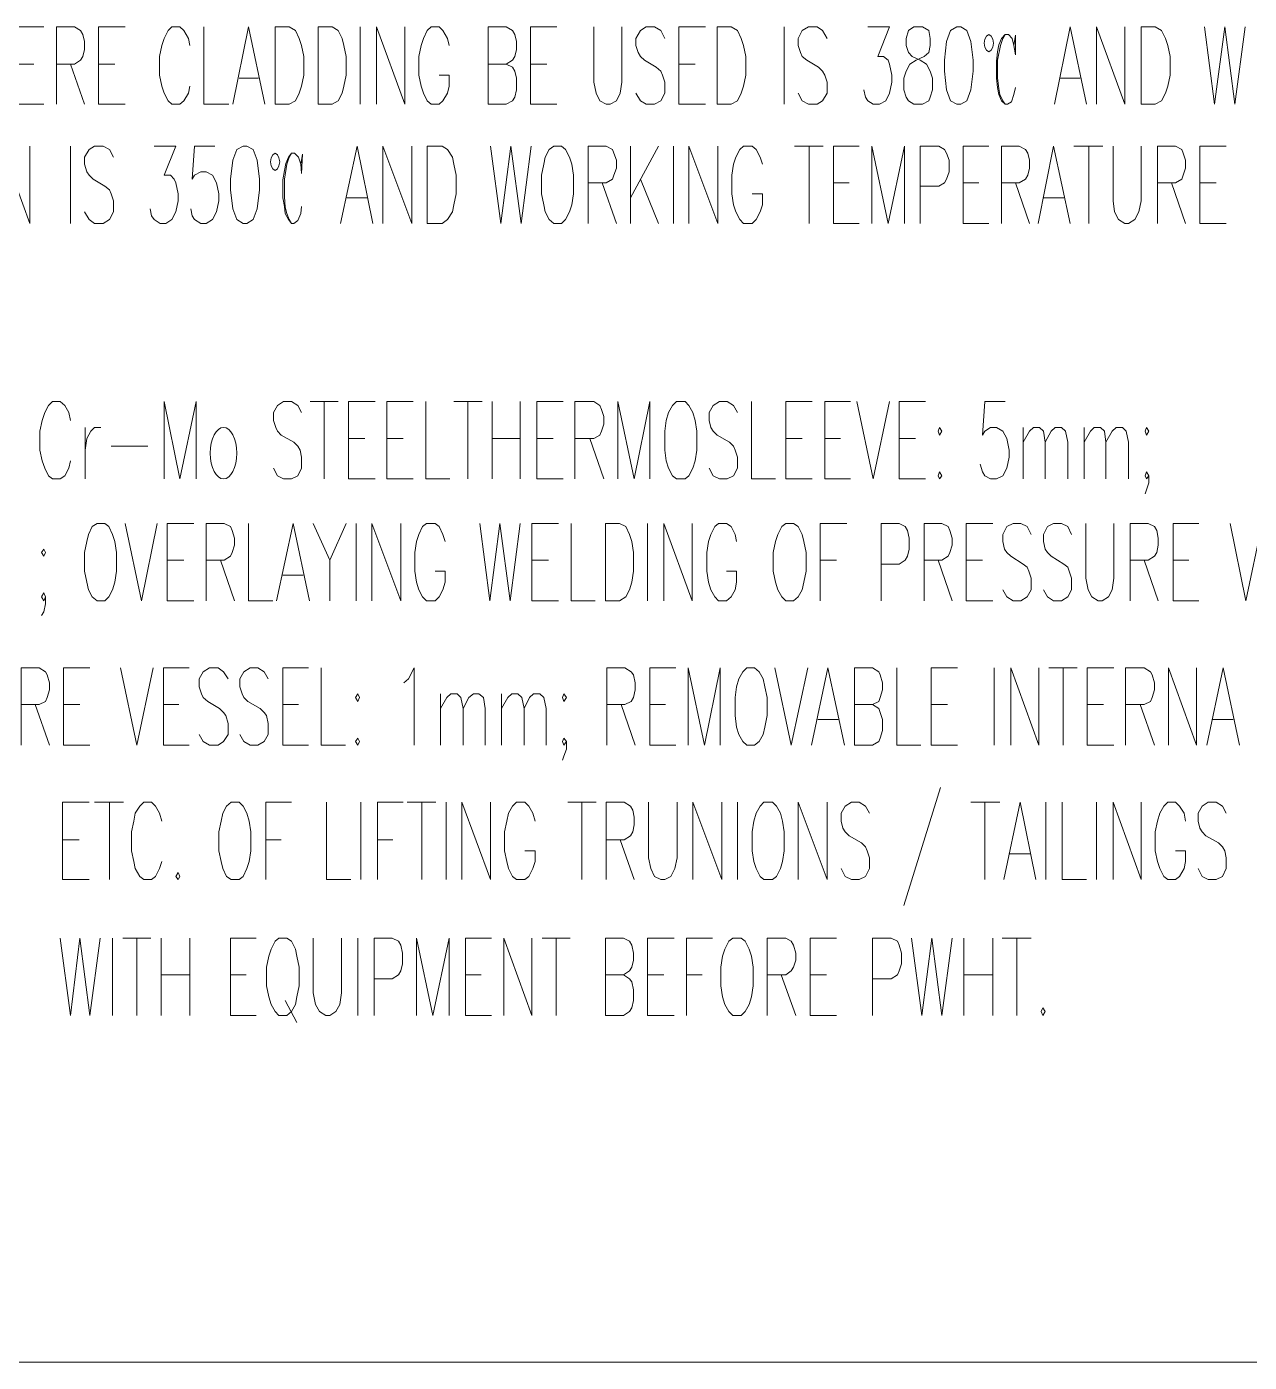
# Model space of a CAD drawing. Header units: millimetres. Extents: x 0 to 588, y 0 to 874.
# Drawn here: x 505.69 to 538.83, y 436.92 to 473.12 of the extents above; entities that cross this region are included whole.
import ezdxf

# ---------------------------------------------------------------- set-up
doc = ezdxf.new("R2010")
doc.units = ezdxf.units.MM
doc.layers.get('0').update_dxf_attribs({"lineweight": 18})

msp = doc.modelspace()

# ---------------------------------------------------------------- linework, layer by layer
at = {"color": 0, "lineweight": 0}
for points in [[(505.46, 471.022), (505.46, 473.117), (506.159, 473.117)], [(506.497, 471.022), (506.497, 473.117), (506.984, 473.117), (507.153, 473.012), (507.217, 472.906), (507.259, 472.715), (507.259, 472.503), (507.217, 472.313), (507.153, 472.207), (506.984, 472.101), (506.497, 472.101)], [(507.64, 471.022), (507.64, 473.117), (508.36, 473.117)], [(510.117, 472.609), (510.074, 472.8), (509.947, 473.012), (509.841, 473.117), (509.63, 473.117), (509.524, 473.012), (509.418, 472.8), (509.355, 472.609), (509.291, 472.313), (509.291, 471.805), (509.355, 471.509), (509.418, 471.318), (509.524, 471.106), (509.63, 471.022), (509.841, 471.022), (509.947, 471.106), (510.074, 471.318), (510.117, 471.509)], [(510.498, 473.117), (510.498, 471.022), (511.175, 471.022)], [(511.281, 471.022), (511.704, 473.117), (512.149, 471.022)], [(514.731, 473.117), (514.731, 471.022)], [(515.176, 471.022), (515.176, 473.117), (515.938, 471.022), (515.938, 473.117)], [(517.144, 472.609), (517.102, 472.8), (516.975, 473.012), (516.869, 473.117), (516.657, 473.117), (516.551, 473.012), (516.446, 472.8), (516.382, 472.609), (516.318, 472.313), (516.318, 471.805), (516.382, 471.509), (516.446, 471.318), (516.551, 471.106), (516.657, 471.022), (516.869, 471.022), (516.975, 471.106), (517.102, 471.318), (517.144, 471.509), (517.144, 471.805), (516.869, 471.805)], [(518.202, 471.022), (518.202, 473.117), (518.689, 473.117), (518.859, 473.012), (518.922, 472.906), (518.964, 472.715), (518.964, 472.503), (518.922, 472.313), (518.859, 472.207), (518.689, 472.101), (518.202, 472.101)], [(519.345, 471.022), (519.345, 473.117), (520.065, 473.117)], [(521.06, 473.117), (521.06, 471.615), (521.123, 471.318), (521.229, 471.106), (521.399, 471.022), (521.504, 471.022), (521.674, 471.106), (521.779, 471.318), (521.822, 471.615), (521.822, 473.117)], [(522.986, 472.8), (522.88, 473.012), (522.711, 473.117), (522.478, 473.117), (522.33, 473.012), (522.203, 472.8), (522.203, 472.609), (522.266, 472.419), (522.33, 472.313), (522.436, 472.207), (522.753, 472.017), (522.88, 471.911), (522.923, 471.805), (522.986, 471.615), (522.986, 471.318), (522.88, 471.106), (522.711, 471.022), (522.478, 471.022), (522.33, 471.106), (522.203, 471.318)], [(523.367, 471.022), (523.367, 473.117), (524.087, 473.117)], [(526.225, 473.117), (526.225, 471.022)], [(527.389, 472.8), (527.262, 473.012), (527.114, 473.117), (526.881, 473.117), (526.711, 473.012), (526.606, 472.8), (526.606, 472.609), (526.669, 472.419), (526.711, 472.313), (526.838, 472.207), (527.156, 472.017), (527.262, 471.911), (527.325, 471.805), (527.389, 471.615), (527.389, 471.318), (527.262, 471.106), (527.114, 471.022), (526.881, 471.022), (526.711, 471.106), (526.606, 471.318)], [(528.489, 473.117), (529.082, 473.117), (528.764, 472.313), (528.913, 472.313), (529.04, 472.207), (529.082, 472.101), (529.145, 471.805), (529.145, 471.615), (529.082, 471.318), (528.976, 471.106), (528.807, 471.022), (528.638, 471.022), (528.489, 471.106), (528.426, 471.212), (528.384, 471.403)], [(533.548, 471.022), (533.971, 473.117), (534.416, 471.022)], [(534.691, 471.022), (534.691, 473.117), (535.453, 471.022), (535.453, 473.117)], [(537.612, 473.117), (537.887, 471.022), (538.163, 473.117), (538.438, 471.022), (538.713, 473.117)], [(532.49, 471.466), (532.447, 471.276), (532.384, 471.085), (532.278, 471.022), (532.215, 471.022), (532.109, 471.106), (532.045, 471.276), (532.003, 471.466), (531.982, 471.72), (531.982, 472.186), (532.003, 472.44), (532.045, 472.63), (532.109, 472.8), (532.215, 472.906), (532.299, 472.906), (532.405, 472.8), (532.447, 472.609), (532.49, 472.885), (532.49, 472.355), (532.447, 472.609)], [(532.215, 471.022), (532.151, 471.106), (532.067, 471.276), (532.045, 471.445), (532.003, 471.72), (532.003, 472.207), (532.088, 472.609), (532.151, 472.8), (532.215, 472.906)], [(505.46, 472.101), (505.883, 472.101)], [(506.878, 472.101), (507.259, 471.022)], [(507.64, 472.101), (508.085, 472.101)], [(518.689, 472.101), (518.859, 472.017), (518.922, 471.911), (518.964, 471.72), (518.964, 471.403), (518.922, 471.212), (518.859, 471.106), (518.689, 471.022), (518.202, 471.022)], [(519.345, 472.101), (519.79, 472.101)], [(523.367, 472.101), (523.812, 472.101)], [(511.45, 471.72), (511.979, 471.72)], [(533.696, 471.72), (534.247, 471.72)], [(505.46, 471.022), (506.159, 471.022)], [(507.64, 471.022), (508.36, 471.022)], [(519.345, 471.022), (520.065, 471.022)], [(523.367, 471.022), (524.087, 471.022)], [(505.015, 467.783), (505.015, 469.879), (505.777, 467.783), (505.777, 469.879)], [(506.878, 469.879), (506.878, 467.783)], [(508.042, 469.582), (507.937, 469.794), (507.767, 469.879), (507.534, 469.879), (507.386, 469.794), (507.259, 469.582), (507.259, 469.392), (507.323, 469.18), (507.386, 469.096), (507.492, 468.99), (507.81, 468.799), (507.937, 468.693), (507.979, 468.588), (508.042, 468.397), (508.042, 468.101), (507.937, 467.889), (507.767, 467.783), (507.534, 467.783), (507.386, 467.889), (507.259, 468.101)], [(509.143, 469.879), (509.736, 469.879), (509.418, 469.096), (509.587, 469.096), (509.693, 468.99), (509.736, 468.884), (509.799, 468.588), (509.799, 468.397), (509.736, 468.101), (509.63, 467.889), (509.461, 467.783), (509.312, 467.783), (509.143, 467.889), (509.079, 467.995), (509.037, 468.185)], [(510.794, 469.879), (510.244, 469.879), (510.18, 468.99), (510.244, 469.096), (510.413, 469.18), (510.561, 469.18), (510.731, 469.096), (510.836, 468.884), (510.9, 468.588), (510.9, 468.397), (510.836, 468.101), (510.731, 467.889), (510.561, 467.783), (510.413, 467.783), (510.244, 467.889), (510.18, 467.995), (510.138, 468.185)], [(514.202, 467.783), (514.646, 469.879), (515.07, 467.783)], [(515.345, 467.783), (515.345, 469.879), (516.128, 467.783), (516.128, 469.879)], [(518.266, 469.879), (518.541, 467.783), (518.816, 469.879), (519.091, 467.783), (519.366, 469.879)], [(520.912, 467.783), (520.912, 469.879), (521.399, 469.879), (521.568, 469.794), (521.61, 469.688), (521.674, 469.498), (521.674, 469.286), (521.61, 469.096), (521.568, 468.99), (521.399, 468.884), (520.912, 468.884)], [(522.055, 469.879), (522.055, 467.783)], [(522.817, 469.879), (522.055, 468.482)], [(523.219, 469.879), (523.219, 467.783)], [(523.642, 467.783), (523.642, 469.879), (524.425, 467.783), (524.425, 469.879)], [(525.632, 469.392), (525.568, 469.582), (525.462, 469.794), (525.357, 469.879), (525.124, 469.879), (525.018, 469.794), (524.912, 469.582), (524.849, 469.392), (524.806, 469.096), (524.806, 468.588), (524.849, 468.291), (524.912, 468.101), (525.018, 467.889), (525.124, 467.783), (525.357, 467.783), (525.462, 467.889), (525.568, 468.101), (525.632, 468.291), (525.632, 468.588), (525.357, 468.588)], [(526.5, 469.879), (527.283, 469.879)], [(526.902, 469.879), (526.902, 467.783)], [(527.558, 467.783), (527.558, 469.879), (528.256, 469.879)], [(528.595, 467.783), (528.595, 469.879), (529.04, 467.783), (529.484, 469.879), (529.484, 467.783)], [(529.908, 467.783), (529.908, 469.879), (530.415, 469.879), (530.564, 469.794), (530.627, 469.688), (530.691, 469.498), (530.691, 469.18), (530.627, 468.99), (530.564, 468.884), (530.415, 468.799), (529.908, 468.799)], [(531.072, 467.783), (531.072, 469.879), (531.77, 469.879)], [(532.109, 467.783), (532.109, 469.879), (532.596, 469.879), (532.765, 469.794), (532.828, 469.688), (532.871, 469.498), (532.871, 469.286), (532.828, 469.096), (532.765, 468.99), (532.596, 468.884), (532.109, 468.884)], [(533.104, 467.783), (533.527, 469.879), (533.971, 467.783)], [(534.077, 469.879), (534.861, 469.879)], [(534.48, 469.879), (534.48, 467.783)], [(535.136, 469.879), (535.136, 468.397), (535.178, 468.101), (535.284, 467.889), (535.453, 467.783), (535.559, 467.783), (535.728, 467.889), (535.834, 468.101), (535.898, 468.397), (535.898, 469.879)], [(536.342, 467.783), (536.342, 469.879), (536.829, 469.879), (536.998, 469.794), (537.041, 469.688), (537.104, 469.498), (537.104, 469.286), (537.041, 469.096), (536.998, 468.99), (536.829, 468.884), (536.342, 468.884)], [(537.485, 467.783), (537.485, 469.879), (538.205, 469.879)], [(513.144, 468.249), (513.122, 468.058), (513.038, 467.868), (512.932, 467.783), (512.868, 467.783), (512.784, 467.889), (512.699, 468.058), (512.678, 468.249), (512.635, 468.482), (512.635, 468.969), (512.678, 469.223), (512.72, 469.413), (512.784, 469.582), (512.868, 469.688), (512.953, 469.688), (513.059, 469.582), (513.122, 469.392), (513.165, 469.667), (513.144, 469.138), (513.122, 469.392)], [(512.868, 467.783), (512.805, 467.889), (512.741, 468.058), (512.699, 468.228), (512.678, 468.503), (512.678, 468.99), (512.741, 469.392), (512.805, 469.582), (512.868, 469.688)], [(521.293, 468.884), (521.674, 467.783)], [(522.33, 468.99), (522.817, 467.783)], [(527.558, 468.884), (527.981, 468.884)], [(531.072, 468.884), (531.495, 468.884)], [(532.49, 468.884), (532.871, 467.783)], [(536.723, 468.884), (537.104, 467.783)], [(537.485, 468.884), (537.93, 468.884)], [(514.371, 468.482), (514.922, 468.482)], [(533.252, 468.482), (533.802, 468.482)], [(527.558, 467.783), (528.256, 467.783)], [(531.072, 467.783), (531.77, 467.783)], [(537.485, 467.783), (538.205, 467.783)], [(506.878, 462.449), (506.836, 462.661), (506.73, 462.851), (506.603, 462.957), (506.391, 462.957), (506.286, 462.851), (506.18, 462.661), (506.116, 462.449), (506.053, 462.153), (506.053, 461.645), (506.116, 461.349), (506.18, 461.158), (506.286, 460.947), (506.391, 460.862), (506.603, 460.862), (506.73, 460.947), (506.836, 461.158), (506.878, 461.349)], [(509.418, 460.862), (509.418, 462.957), (509.841, 460.862), (510.286, 462.957), (510.286, 460.862)], [(513.144, 462.661), (513.038, 462.851), (512.868, 462.957), (512.657, 462.957), (512.487, 462.851), (512.381, 462.661), (512.381, 462.449), (512.445, 462.259), (512.487, 462.153), (512.593, 462.047), (512.932, 461.857), (513.038, 461.751), (513.101, 461.645), (513.144, 461.454), (513.144, 461.158), (513.038, 460.947), (512.868, 460.862), (512.657, 460.862), (512.487, 460.947), (512.381, 461.158)], [(513.376, 462.957), (514.138, 462.957)], [(513.757, 462.957), (513.757, 460.862)], [(514.413, 460.862), (514.413, 462.957), (515.133, 462.957)], [(515.451, 460.862), (515.451, 462.957), (516.17, 462.957)], [(516.509, 462.957), (516.509, 460.862), (517.165, 460.862)], [(517.271, 462.957), (518.033, 462.957)], [(517.652, 462.957), (517.652, 460.862)], [(518.308, 462.957), (518.308, 460.862)], [(519.07, 462.957), (519.07, 460.862)], [(519.515, 460.862), (519.515, 462.957), (520.234, 462.957)], [(520.552, 460.862), (520.552, 462.957), (521.06, 462.957), (521.229, 462.851), (521.271, 462.746), (521.335, 462.555), (521.335, 462.344), (521.271, 462.153), (521.229, 462.047), (521.06, 461.962), (520.552, 461.962)], [(521.716, 460.862), (521.716, 462.957), (522.16, 460.862), (522.584, 462.957), (522.584, 460.862)], [(524.955, 462.661), (524.849, 462.851), (524.679, 462.957), (524.468, 462.957), (524.298, 462.851), (524.192, 462.661), (524.192, 462.449), (524.235, 462.259), (524.298, 462.153), (524.404, 462.047), (524.743, 461.857), (524.849, 461.751), (524.891, 461.645), (524.955, 461.454), (524.955, 461.158), (524.849, 460.947), (524.679, 460.862), (524.468, 460.862), (524.298, 460.947), (524.192, 461.158)], [(525.336, 462.957), (525.336, 460.862), (525.992, 460.862)], [(526.267, 460.862), (526.267, 462.957), (526.986, 462.957)], [(527.325, 460.862), (527.325, 462.957), (528.024, 462.957)], [(528.193, 462.957), (528.638, 460.862), (529.082, 462.957)], [(529.336, 460.862), (529.336, 462.957), (530.056, 462.957)], [(532.215, 462.957), (531.664, 462.957), (531.601, 462.047), (531.664, 462.153), (531.812, 462.259), (531.982, 462.259), (532.151, 462.153), (532.257, 461.962), (532.321, 461.645), (532.321, 461.454), (532.257, 461.158), (532.151, 460.947), (531.982, 460.862), (531.812, 460.862), (531.664, 460.947), (531.601, 461.052), (531.537, 461.264)], [(507.28, 462.259), (507.28, 460.862)], [(507.28, 461.645), (507.323, 461.962), (507.428, 462.153), (507.534, 462.259), (507.704, 462.259)], [(532.702, 462.259), (532.702, 460.862)], [(532.702, 461.857), (532.871, 462.153), (532.977, 462.259), (533.146, 462.259), (533.252, 462.153), (533.294, 461.857), (533.294, 460.862)], [(533.294, 461.857), (533.463, 462.153), (533.569, 462.259), (533.739, 462.259), (533.845, 462.153), (533.908, 461.857), (533.908, 460.862)], [(534.352, 462.259), (534.352, 460.862)], [(534.352, 461.857), (534.522, 462.153), (534.628, 462.259), (534.797, 462.259), (534.903, 462.153), (534.945, 461.857), (534.945, 460.862)], [(534.945, 461.857), (535.115, 462.153), (535.22, 462.259), (535.39, 462.259), (535.495, 462.153), (535.559, 461.857), (535.559, 460.862)], [(514.413, 461.962), (514.858, 461.962)], [(515.451, 461.962), (515.895, 461.962)], [(518.308, 461.962), (519.07, 461.962)], [(519.515, 461.962), (519.959, 461.962)], [(520.954, 461.962), (521.335, 460.862)], [(526.267, 461.962), (526.711, 461.962)], [(527.325, 461.962), (527.749, 461.962)], [(529.336, 461.962), (529.78, 461.962)], [(507.979, 461.751), (508.974, 461.751)], [(514.413, 460.862), (515.133, 460.862)], [(515.451, 460.862), (516.17, 460.862)], [(519.515, 460.862), (520.234, 460.862)], [(526.267, 460.862), (526.986, 460.862)], [(527.325, 460.862), (528.024, 460.862)], [(529.336, 460.862), (530.056, 460.862)], [(536.109, 460.947), (536.046, 460.862), (536.004, 460.947), (536.046, 461.052), (536.109, 460.947), (536.109, 460.756), (536.046, 460.565), (536.004, 460.46)], [(508.36, 459.655), (508.804, 457.56), (509.228, 459.655)], [(509.503, 457.56), (509.503, 459.655), (510.223, 459.655)], [(510.561, 457.56), (510.561, 459.655), (511.048, 459.655), (511.217, 459.571), (511.26, 459.465), (511.323, 459.253), (511.323, 459.063), (511.26, 458.872), (511.217, 458.766), (511.048, 458.661), (510.561, 458.661)], [(511.704, 459.655), (511.704, 457.56), (512.36, 457.56)], [(512.466, 457.56), (512.911, 459.655), (513.355, 457.56)], [(513.461, 459.655), (513.905, 458.661), (513.905, 457.56)], [(514.35, 459.655), (513.905, 458.661)], [(514.625, 459.655), (514.625, 457.56)], [(515.048, 457.56), (515.048, 459.655), (515.832, 457.56), (515.832, 459.655)], [(517.038, 459.168), (516.975, 459.359), (516.869, 459.571), (516.763, 459.655), (516.53, 459.655), (516.424, 459.571), (516.318, 459.359), (516.255, 459.168), (516.213, 458.872), (516.213, 458.364), (516.255, 458.068), (516.318, 457.856), (516.424, 457.666), (516.53, 457.56), (516.763, 457.56), (516.869, 457.666), (516.975, 457.856), (517.038, 458.068), (517.038, 458.364), (516.763, 458.364)], [(517.97, 459.655), (518.245, 457.56), (518.52, 459.655), (518.795, 457.56), (519.07, 459.655)], [(519.388, 457.56), (519.388, 459.655), (520.107, 459.655)], [(520.446, 459.655), (520.446, 457.56), (521.102, 457.56)], [(522.52, 459.655), (522.52, 457.56)], [(522.965, 457.56), (522.965, 459.655), (523.727, 457.56), (523.727, 459.655)], [(524.933, 459.168), (524.891, 459.359), (524.785, 459.571), (524.658, 459.655), (524.447, 459.655), (524.341, 459.571), (524.235, 459.359), (524.171, 459.168), (524.129, 458.872), (524.129, 458.364), (524.171, 458.068), (524.235, 457.856), (524.341, 457.666), (524.447, 457.56), (524.658, 457.56), (524.785, 457.666), (524.891, 457.856), (524.933, 458.068), (524.933, 458.364), (524.658, 458.364)], [(527.198, 457.56), (527.198, 459.655), (527.918, 459.655)], [(528.849, 457.56), (528.849, 459.655), (529.336, 459.655), (529.505, 459.571), (529.569, 459.465), (529.611, 459.253), (529.611, 458.957), (529.569, 458.766), (529.505, 458.661), (529.336, 458.555), (528.849, 458.555)], [(530.013, 457.56), (530.013, 459.655), (530.5, 459.655), (530.669, 459.571), (530.712, 459.465), (530.775, 459.253), (530.775, 459.063), (530.712, 458.872), (530.669, 458.766), (530.5, 458.661), (530.013, 458.661)], [(531.156, 457.56), (531.156, 459.655), (531.876, 459.655)], [(532.913, 459.359), (532.807, 459.571), (532.638, 459.655), (532.426, 459.655), (532.257, 459.571), (532.151, 459.359), (532.151, 459.168), (532.193, 458.957), (532.257, 458.872), (532.363, 458.766), (532.702, 458.555), (532.807, 458.47), (532.85, 458.364), (532.913, 458.174), (532.913, 457.856), (532.807, 457.666), (532.638, 457.56), (532.426, 457.56), (532.257, 457.666), (532.151, 457.856)], [(534.014, 459.359), (533.908, 459.571), (533.739, 459.655), (533.527, 459.655), (533.358, 459.571), (533.252, 459.359), (533.252, 459.168), (533.294, 458.957), (533.358, 458.872), (533.463, 458.766), (533.802, 458.555), (533.908, 458.47), (533.95, 458.364), (534.014, 458.174), (534.014, 457.856), (533.908, 457.666), (533.739, 457.56), (533.527, 457.56), (533.358, 457.666), (533.252, 457.856)], [(534.395, 459.655), (534.395, 458.174), (534.458, 457.856), (534.564, 457.666), (534.734, 457.56), (534.839, 457.56), (535.009, 457.666), (535.115, 457.856), (535.157, 458.174), (535.157, 459.655)], [(535.601, 457.56), (535.601, 459.655), (536.088, 459.655), (536.258, 459.571), (536.321, 459.465), (536.363, 459.253), (536.363, 459.063), (536.321, 458.872), (536.258, 458.766), (536.088, 458.661), (535.601, 458.661)], [(536.765, 457.56), (536.765, 459.655), (537.464, 459.655)], [(538.311, 459.655), (538.734, 457.56), (539.178, 459.655)], [(509.503, 458.661), (509.947, 458.661)], [(510.942, 458.661), (511.323, 457.56)], [(519.388, 458.661), (519.832, 458.661)], [(527.198, 458.661), (527.643, 458.661)], [(530.394, 458.661), (530.775, 457.56)], [(531.156, 458.661), (531.601, 458.661)], [(535.982, 458.661), (536.363, 457.56)], [(536.765, 458.661), (537.189, 458.661)], [(512.635, 458.258), (513.186, 458.258)], [(506.201, 457.666), (506.159, 457.56), (506.095, 457.666), (506.159, 457.772), (506.201, 457.666), (506.201, 457.475), (506.159, 457.264), (506.095, 457.158)], [(509.503, 457.56), (510.223, 457.56)], [(519.388, 457.56), (520.107, 457.56)], [(531.156, 457.56), (531.876, 457.56)], [(536.765, 457.56), (537.464, 457.56)], [(505.545, 453.644), (505.545, 455.74), (506.031, 455.74), (506.201, 455.634), (506.243, 455.549), (506.307, 455.337), (506.307, 455.147), (506.243, 454.935), (506.201, 454.829), (506.031, 454.745), (505.545, 454.745)], [(506.688, 453.644), (506.688, 455.74), (507.407, 455.74)], [(508.233, 455.74), (508.677, 453.644), (509.122, 455.74)], [(509.397, 453.644), (509.397, 455.74), (510.096, 455.74)], [(511.154, 455.443), (511.027, 455.634), (510.879, 455.74), (510.646, 455.74), (510.476, 455.634), (510.371, 455.443), (510.371, 455.231), (510.434, 455.041), (510.476, 454.935), (510.603, 454.829), (510.921, 454.639), (511.027, 454.533), (511.09, 454.448), (511.154, 454.237), (511.154, 453.94), (511.027, 453.75), (510.879, 453.644), (510.646, 453.644), (510.476, 453.75), (510.371, 453.94)], [(512.233, 455.443), (512.128, 455.634), (511.958, 455.74), (511.747, 455.74), (511.577, 455.634), (511.471, 455.443), (511.471, 455.231), (511.535, 455.041), (511.577, 454.935), (511.683, 454.829), (512.022, 454.639), (512.128, 454.533), (512.191, 454.448), (512.233, 454.237), (512.233, 453.94), (512.128, 453.75), (511.958, 453.644), (511.747, 453.644), (511.577, 453.75), (511.471, 453.94)], [(512.635, 453.644), (512.635, 455.74), (513.334, 455.74)], [(513.673, 455.74), (513.673, 453.644), (514.329, 453.644)], [(515.916, 455.337), (516.043, 455.443), (516.192, 455.74), (516.192, 453.644)], [(521.42, 453.644), (521.42, 455.74), (521.907, 455.74), (522.076, 455.634), (522.139, 455.549), (522.182, 455.337), (522.182, 455.147), (522.139, 454.935), (522.076, 454.829), (521.907, 454.745), (521.42, 454.745)], [(522.584, 453.644), (522.584, 455.74), (523.282, 455.74)], [(523.621, 453.644), (523.621, 455.74), (524.066, 453.644), (524.489, 455.74), (524.489, 453.644)], [(525.971, 455.74), (526.415, 453.644), (526.86, 455.74)], [(526.965, 453.644), (527.41, 455.74), (527.854, 453.644)], [(528.13, 453.644), (528.13, 455.74), (528.616, 455.74), (528.786, 455.634), (528.828, 455.549), (528.891, 455.337), (528.891, 455.147), (528.828, 454.935), (528.786, 454.829), (528.616, 454.745), (528.13, 454.745)], [(529.273, 455.74), (529.273, 453.644), (529.929, 453.644)], [(530.204, 453.644), (530.204, 455.74), (530.923, 455.74)], [(531.918, 455.74), (531.918, 453.644)], [(532.363, 453.644), (532.363, 455.74), (533.125, 453.644), (533.125, 455.74)], [(533.4, 455.74), (534.162, 455.74)], [(533.781, 455.74), (533.781, 453.644)], [(534.437, 453.644), (534.437, 455.74), (535.157, 455.74)], [(535.474, 453.644), (535.474, 455.74), (535.982, 455.74), (536.152, 455.634), (536.194, 455.549), (536.258, 455.337), (536.258, 455.147), (536.194, 454.935), (536.152, 454.829), (535.982, 454.745), (535.474, 454.745)], [(536.639, 453.644), (536.639, 455.74), (537.4, 453.644), (537.4, 455.74)], [(537.676, 453.644), (538.12, 455.74), (538.565, 453.644)], [(516.911, 455.041), (516.911, 453.644)], [(516.911, 454.639), (517.081, 454.935), (517.186, 455.041), (517.356, 455.041), (517.462, 454.935), (517.525, 454.639), (517.525, 453.644)], [(517.525, 454.639), (517.673, 454.935), (517.8, 455.041), (517.948, 455.041), (518.075, 454.935), (518.118, 454.639), (518.118, 453.644)], [(518.562, 455.041), (518.562, 453.644)], [(518.562, 454.639), (518.731, 454.935), (518.837, 455.041), (519.007, 455.041), (519.112, 454.935), (519.176, 454.639), (519.176, 453.644)], [(519.176, 454.639), (519.324, 454.935), (519.43, 455.041), (519.599, 455.041), (519.705, 454.935), (519.769, 454.639), (519.769, 453.644)], [(505.926, 454.745), (506.307, 453.644)], [(506.688, 454.745), (507.132, 454.745)], [(509.397, 454.745), (509.82, 454.745)], [(512.635, 454.745), (513.059, 454.745)], [(521.801, 454.745), (522.182, 453.644)], [(522.584, 454.745), (523.007, 454.745)], [(528.616, 454.745), (528.786, 454.639), (528.828, 454.533), (528.891, 454.342), (528.891, 454.046), (528.828, 453.834), (528.786, 453.75), (528.616, 453.644), (528.13, 453.644)], [(530.204, 454.745), (530.648, 454.745)], [(534.437, 454.745), (534.882, 454.745)], [(535.876, 454.745), (536.258, 453.644)], [(527.135, 454.342), (527.685, 454.342)], [(537.845, 454.342), (538.395, 454.342)], [(506.688, 453.644), (507.407, 453.644)], [(509.397, 453.644), (510.096, 453.644)], [(512.635, 453.644), (513.334, 453.644)], [(520.319, 453.75), (520.255, 453.644), (520.213, 453.75), (520.255, 453.834), (520.319, 453.75), (520.319, 453.538), (520.255, 453.348), (520.213, 453.242)], [(522.584, 453.644), (523.282, 453.644)], [(530.204, 453.644), (530.923, 453.644)], [(534.437, 453.644), (535.157, 453.644)], [(530.458, 452.501), (529.463, 449.305)], [(506.666, 450.003), (506.666, 452.099), (507.386, 452.099)], [(507.534, 452.099), (508.317, 452.099)], [(507.937, 452.099), (507.937, 450.003)], [(509.355, 451.591), (509.291, 451.803), (509.185, 451.993), (509.079, 452.099), (508.868, 452.099), (508.762, 451.993), (508.635, 451.803), (508.593, 451.591), (508.529, 451.295), (508.529, 450.786), (508.593, 450.49), (508.635, 450.3), (508.762, 450.088), (508.868, 450.003), (509.079, 450.003), (509.185, 450.088), (509.291, 450.3), (509.355, 450.49)], [(512.17, 450.003), (512.17, 452.099), (512.868, 452.099)], [(513.821, 452.099), (513.821, 450.003), (514.477, 450.003)], [(514.752, 452.099), (514.752, 450.003)], [(515.197, 450.003), (515.197, 452.099), (515.895, 452.099)], [(516.001, 452.099), (516.784, 452.099)], [(516.403, 452.099), (516.403, 450.003)], [(517.059, 452.099), (517.059, 450.003)], [(517.483, 450.003), (517.483, 452.099), (518.266, 450.003), (518.266, 452.099)], [(519.472, 451.591), (519.409, 451.803), (519.303, 451.993), (519.197, 452.099), (518.964, 452.099), (518.859, 451.993), (518.753, 451.803), (518.71, 451.591), (518.647, 451.295), (518.647, 450.786), (518.71, 450.49), (518.753, 450.3), (518.859, 450.088), (518.964, 450.003), (519.197, 450.003), (519.303, 450.088), (519.409, 450.3), (519.472, 450.49), (519.472, 450.786), (519.197, 450.786)], [(520.361, 452.099), (521.123, 452.099)], [(520.742, 452.099), (520.742, 450.003)], [(521.399, 450.003), (521.399, 452.099), (521.885, 452.099), (522.055, 451.993), (522.118, 451.887), (522.16, 451.697), (522.16, 451.485), (522.118, 451.295), (522.055, 451.189), (521.885, 451.083), (521.399, 451.083)], [(522.542, 452.099), (522.542, 450.596), (522.605, 450.3), (522.711, 450.088), (522.88, 450.003), (522.986, 450.003), (523.155, 450.088), (523.261, 450.3), (523.325, 450.596), (523.325, 452.099)], [(523.748, 450.003), (523.748, 452.099), (524.531, 450.003), (524.531, 452.099)], [(524.955, 452.099), (524.955, 450.003)], [(526.606, 450.003), (526.606, 452.099), (527.389, 450.003), (527.389, 452.099)], [(528.532, 451.803), (528.426, 451.993), (528.256, 452.099), (528.045, 452.099), (527.875, 451.993), (527.77, 451.803), (527.77, 451.591), (527.812, 451.4), (527.875, 451.295), (527.981, 451.189), (528.32, 450.998), (528.426, 450.892), (528.468, 450.786), (528.532, 450.596), (528.532, 450.3), (528.426, 450.088), (528.256, 450.003), (528.045, 450.003), (527.875, 450.088), (527.77, 450.3)], [(531.283, 452.099), (532.067, 452.099)], [(531.664, 452.099), (531.664, 450.003)], [(532.172, 450.003), (532.617, 452.099), (533.04, 450.003)], [(533.315, 452.099), (533.315, 450.003)], [(533.76, 452.099), (533.76, 450.003), (534.416, 450.003)], [(534.691, 452.099), (534.691, 450.003)], [(535.136, 450.003), (535.136, 452.099), (535.898, 450.003), (535.898, 452.099)], [(537.104, 451.591), (537.062, 451.803), (536.935, 451.993), (536.829, 452.099), (536.617, 452.099), (536.511, 451.993), (536.406, 451.803), (536.342, 451.591), (536.279, 451.295), (536.279, 450.786), (536.342, 450.49), (536.406, 450.3), (536.511, 450.088), (536.617, 450.003), (536.829, 450.003), (536.935, 450.088), (537.062, 450.3), (537.104, 450.49), (537.104, 450.786), (536.829, 450.786)], [(538.205, 451.803), (538.099, 451.993), (537.93, 452.099), (537.718, 452.099), (537.549, 451.993), (537.443, 451.803), (537.443, 451.591), (537.485, 451.4), (537.549, 451.295), (537.654, 451.189), (537.993, 450.998), (538.099, 450.892), (538.163, 450.786), (538.205, 450.596), (538.205, 450.3), (538.099, 450.088), (537.93, 450.003), (537.718, 450.003), (537.549, 450.088), (537.443, 450.3)], [(506.666, 451.083), (507.111, 451.083)], [(512.17, 451.083), (512.593, 451.083)], [(515.197, 451.083), (515.62, 451.083)], [(521.779, 451.083), (522.16, 450.003)], [(532.342, 450.702), (532.892, 450.702)], [(506.666, 450.003), (507.386, 450.003)], [(506.603, 448.416), (506.878, 446.32), (507.132, 448.416), (507.407, 446.32), (507.683, 448.416)], [(508.021, 448.416), (508.021, 446.32)], [(508.296, 448.416), (509.058, 448.416)], [(508.677, 448.416), (508.677, 446.32)], [(509.334, 448.416), (509.334, 446.32)], [(510.117, 448.416), (510.117, 446.32)], [(511.217, 446.32), (511.217, 448.416), (511.916, 448.416)], [(513.461, 448.416), (513.461, 446.934), (513.524, 446.617), (513.63, 446.426), (513.8, 446.32), (513.905, 446.32), (514.075, 446.426), (514.181, 446.617), (514.223, 446.934), (514.223, 448.416)], [(514.668, 448.416), (514.668, 446.32)], [(515.112, 446.32), (515.112, 448.416), (515.599, 448.416), (515.768, 448.331), (515.832, 448.225), (515.874, 448.014), (515.874, 447.717), (515.832, 447.527), (515.768, 447.421), (515.599, 447.315), (515.112, 447.315)], [(516.255, 446.32), (516.255, 448.416), (516.699, 446.32), (517.144, 448.416), (517.144, 446.32)], [(517.588, 446.32), (517.588, 448.416), (518.287, 448.416)], [(518.626, 446.32), (518.626, 448.416), (519.388, 446.32), (519.388, 448.416)], [(519.663, 448.416), (520.425, 448.416)], [(520.044, 448.416), (520.044, 446.32)], [(521.377, 446.32), (521.377, 448.416), (521.864, 448.416), (522.034, 448.331), (522.097, 448.225), (522.139, 448.014), (522.139, 447.823), (522.097, 447.633), (522.034, 447.527), (521.864, 447.421), (521.377, 447.421)], [(522.52, 446.32), (522.52, 448.416), (523.24, 448.416)], [(523.579, 446.32), (523.579, 448.416), (524.277, 448.416)], [(525.759, 446.32), (525.759, 448.416), (526.267, 448.416), (526.415, 448.331), (526.479, 448.225), (526.542, 448.014), (526.542, 447.823), (526.479, 447.633), (526.415, 447.527), (526.267, 447.421), (525.759, 447.421)], [(526.923, 446.32), (526.923, 448.416), (527.643, 448.416)], [(528.616, 446.32), (528.616, 448.416), (529.124, 448.416), (529.294, 448.331), (529.336, 448.225), (529.399, 448.014), (529.399, 447.717), (529.336, 447.527), (529.294, 447.421), (529.124, 447.315), (528.616, 447.315)], [(529.675, 448.416), (529.95, 446.32), (530.225, 448.416), (530.5, 446.32), (530.775, 448.416)], [(531.093, 448.416), (531.093, 446.32)], [(531.876, 448.416), (531.876, 446.32)], [(532.13, 448.416), (532.913, 448.416)], [(532.532, 448.416), (532.532, 446.32)], [(509.334, 447.421), (510.117, 447.421)], [(511.217, 447.421), (511.641, 447.421)], [(517.588, 447.421), (518.012, 447.421)], [(521.864, 447.421), (522.034, 447.315), (522.097, 447.231), (522.139, 447.019), (522.139, 446.723), (522.097, 446.532), (522.034, 446.426), (521.864, 446.32), (521.377, 446.32)], [(522.52, 447.421), (522.965, 447.421)], [(523.579, 447.421), (524.002, 447.421)], [(526.14, 447.421), (526.542, 446.32)], [(526.923, 447.421), (527.367, 447.421)], [(531.093, 447.421), (531.876, 447.421)], [(512.699, 446.723), (513.016, 446.13)], [(511.217, 446.32), (511.916, 446.32)], [(517.588, 446.32), (518.287, 446.32)], [(522.52, 446.32), (523.24, 446.32)], [(526.923, 446.32), (527.643, 446.32)], [(455.02, 436.922), (580.623, 436.922)]]:
    msp.add_lwpolyline(points, dxfattribs=at)
for points in [[(512.424, 471.022), (512.424, 473.117), (512.805, 473.117), (512.974, 473.012), (513.08, 472.8), (513.144, 472.609), (513.207, 472.313), (513.207, 471.805), (513.144, 471.509), (513.08, 471.318), (512.974, 471.106), (512.805, 471.022)], [(513.588, 471.022), (513.588, 473.117), (513.969, 473.117), (514.138, 473.012), (514.244, 472.8), (514.287, 472.609), (514.35, 472.313), (514.35, 471.805), (514.287, 471.509), (514.244, 471.318), (514.138, 471.106), (513.969, 471.022)], [(524.404, 471.022), (524.404, 473.117), (524.785, 473.117), (524.955, 473.012), (525.06, 472.8), (525.124, 472.609), (525.187, 472.313), (525.187, 471.805), (525.124, 471.509), (525.06, 471.318), (524.955, 471.106), (524.785, 471.022)], [(529.738, 473.117), (529.59, 473.012), (529.527, 472.8), (529.527, 472.609), (529.59, 472.419), (529.696, 472.313), (529.908, 472.207), (530.077, 472.101), (530.183, 471.911), (530.246, 471.72), (530.246, 471.403), (530.183, 471.212), (530.14, 471.106), (529.971, 471.022), (529.738, 471.022), (529.59, 471.106), (529.527, 471.212), (529.463, 471.403), (529.463, 471.72), (529.527, 471.911), (529.632, 472.101), (529.802, 472.207), (530.013, 472.313), (530.14, 472.419), (530.183, 472.609), (530.183, 472.8), (530.14, 473.012), (529.971, 473.117)], [(530.902, 473.117), (530.733, 473.012), (530.627, 472.715), (530.564, 472.207), (530.564, 471.911), (530.627, 471.403), (530.733, 471.106), (530.902, 471.022), (531.008, 471.022), (531.178, 471.106), (531.283, 471.403), (531.347, 471.911), (531.347, 472.207), (531.283, 472.715), (531.178, 473.012), (531.008, 473.117)], [(535.898, 471.022), (535.898, 473.117), (536.279, 473.117), (536.448, 473.012), (536.554, 472.8), (536.617, 472.609), (536.681, 472.313), (536.681, 471.805), (536.617, 471.509), (536.554, 471.318), (536.448, 471.106), (536.279, 471.022)], [(531.897, 472.673), (531.876, 472.779), (531.834, 472.863), (531.77, 472.906), (531.707, 472.863), (531.664, 472.779), (531.643, 472.673), (531.664, 472.567), (531.707, 472.482), (531.77, 472.44), (531.834, 472.482), (531.876, 472.567)], [(511.556, 469.879), (511.387, 469.794), (511.281, 469.498), (511.217, 468.99), (511.217, 468.693), (511.281, 468.185), (511.387, 467.889), (511.556, 467.783), (511.662, 467.783), (511.831, 467.889), (511.937, 468.185), (512, 468.693), (512, 468.99), (511.937, 469.498), (511.831, 469.794), (511.662, 469.879)], [(516.551, 467.783), (516.551, 469.879), (516.953, 469.879), (517.102, 469.794), (517.229, 469.582), (517.271, 469.392), (517.335, 469.096), (517.335, 468.588), (517.271, 468.291), (517.229, 468.101), (517.102, 467.889), (516.953, 467.783)], [(519.98, 469.879), (519.853, 469.794), (519.747, 469.582), (519.705, 469.392), (519.642, 469.096), (519.642, 468.588), (519.705, 468.291), (519.747, 468.101), (519.853, 467.889), (519.98, 467.783), (520.192, 467.783), (520.298, 467.889), (520.404, 468.101), (520.467, 468.291), (520.51, 468.588), (520.51, 469.096), (520.467, 469.392), (520.404, 469.582), (520.298, 469.794), (520.192, 469.879)], [(512.551, 469.455), (512.53, 469.561), (512.487, 469.646), (512.424, 469.688), (512.36, 469.646), (512.318, 469.561), (512.297, 469.455), (512.318, 469.35), (512.36, 469.265), (512.424, 469.223), (512.487, 469.265), (512.53, 469.35)], [(523.303, 462.957), (523.198, 462.851), (523.092, 462.661), (523.028, 462.449), (522.986, 462.153), (522.986, 461.645), (523.028, 461.349), (523.092, 461.158), (523.198, 460.947), (523.303, 460.862), (523.536, 460.862), (523.642, 460.947), (523.748, 461.158), (523.812, 461.349), (523.854, 461.645), (523.854, 462.153), (523.812, 462.449), (523.748, 462.661), (523.642, 462.851), (523.536, 462.957)], [(530.437, 462.259), (530.394, 462.153), (530.437, 462.047), (530.5, 462.153)], [(536.046, 462.259), (536.004, 462.153), (536.046, 462.047), (536.109, 462.153)], [(530.437, 461.052), (530.394, 460.947), (530.437, 460.862), (530.5, 460.947)], [(507.598, 459.655), (507.471, 459.571), (507.365, 459.359), (507.323, 459.168), (507.259, 458.872), (507.259, 458.364), (507.323, 458.068), (507.365, 457.856), (507.471, 457.666), (507.598, 457.56), (507.81, 457.56), (507.915, 457.666), (508.021, 457.856), (508.085, 458.068), (508.127, 458.364), (508.127, 458.872), (508.085, 459.168), (508.021, 459.359), (507.915, 459.571), (507.81, 459.655)], [(521.377, 457.56), (521.377, 459.655), (521.758, 459.655), (521.928, 459.571), (522.034, 459.359), (522.097, 459.168), (522.139, 458.872), (522.139, 458.364), (522.097, 458.068), (522.034, 457.856), (521.928, 457.666), (521.758, 457.56)], [(526.267, 459.655), (526.161, 459.571), (526.055, 459.359), (525.992, 459.168), (525.928, 458.872), (525.928, 458.364), (525.992, 458.068), (526.055, 457.856), (526.161, 457.666), (526.267, 457.56), (526.479, 457.56), (526.606, 457.666), (526.711, 457.856), (526.754, 458.068), (526.817, 458.364), (526.817, 458.872), (526.754, 459.168), (526.711, 459.359), (526.606, 459.571), (526.479, 459.655)], [(506.159, 458.957), (506.095, 458.872), (506.159, 458.766), (506.201, 458.872)], [(525.208, 455.74), (525.103, 455.634), (524.997, 455.443), (524.933, 455.231), (524.891, 454.935), (524.891, 454.448), (524.933, 454.131), (524.997, 453.94), (525.103, 453.75), (525.208, 453.644), (525.42, 453.644), (525.547, 453.75), (525.653, 453.94), (525.695, 454.131), (525.759, 454.448), (525.759, 454.935), (525.695, 455.231), (525.653, 455.443), (525.547, 455.634), (525.42, 455.74)], [(514.668, 455.041), (514.604, 454.935), (514.668, 454.829), (514.71, 454.935)], [(520.255, 455.041), (520.213, 454.935), (520.255, 454.829), (520.319, 454.935)], [(514.668, 453.834), (514.604, 453.75), (514.668, 453.644), (514.71, 453.75)], [(511.238, 452.099), (511.111, 451.993), (511.006, 451.803), (510.963, 451.591), (510.9, 451.295), (510.9, 450.786), (510.963, 450.49), (511.006, 450.3), (511.111, 450.088), (511.238, 450.003), (511.45, 450.003), (511.556, 450.088), (511.662, 450.3), (511.725, 450.49), (511.768, 450.786), (511.768, 451.295), (511.725, 451.591), (511.662, 451.803), (511.556, 451.993), (511.45, 452.099)], [(525.674, 452.099), (525.568, 451.993), (525.462, 451.803), (525.399, 451.591), (525.357, 451.295), (525.357, 450.786), (525.399, 450.49), (525.462, 450.3), (525.568, 450.088), (525.674, 450.003), (525.907, 450.003), (526.013, 450.088), (526.119, 450.3), (526.182, 450.49), (526.225, 450.786), (526.225, 451.295), (526.182, 451.591), (526.119, 451.803), (526.013, 451.993), (525.907, 452.099)], [(509.799, 450.194), (509.736, 450.088), (509.799, 450.003), (509.841, 450.088)], [(512.53, 448.416), (512.424, 448.331), (512.318, 448.12), (512.255, 447.929), (512.191, 447.633), (512.191, 447.125), (512.255, 446.828), (512.318, 446.617), (512.424, 446.426), (512.53, 446.32), (512.741, 446.32), (512.868, 446.426), (512.974, 446.617), (513.016, 446.828), (513.08, 447.125), (513.08, 447.633), (513.016, 447.929), (512.974, 448.12), (512.868, 448.331), (512.741, 448.416)], [(524.827, 448.416), (524.722, 448.331), (524.616, 448.12), (524.552, 447.929), (524.51, 447.633), (524.51, 447.125), (524.552, 446.828), (524.616, 446.617), (524.722, 446.426), (524.827, 446.32), (525.06, 446.32), (525.166, 446.426), (525.272, 446.617), (525.336, 446.828), (525.378, 447.125), (525.378, 447.633), (525.336, 447.929), (525.272, 448.12), (525.166, 448.331), (525.06, 448.416)], [(533.231, 446.532), (533.188, 446.426), (533.231, 446.32), (533.294, 446.426)]]:
    msp.add_lwpolyline(points, close=True, dxfattribs=at)
msp.add_ellipse((511.027, 461.56), major_axis=(0, 0.699), ratio=0.515152, dxfattribs=at)

doc.saveas('drawing.dxf')
